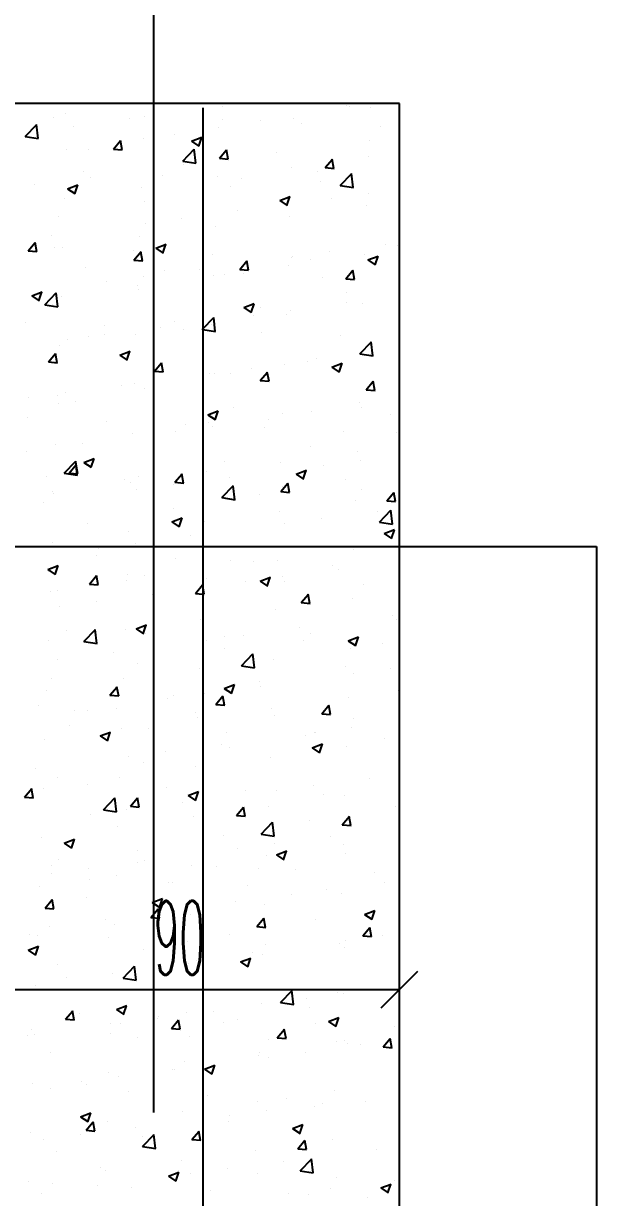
# Model space of a CAD drawing. Extents: x 78 to 306, y -397 to 18.
# Drawn here: x 271.51986 to 271.54352, y -396.48401 to -396.43631 of the extents above; entities that cross this region are included whole.
import ezdxf

# ---------------------------------------------------------------- set-up
doc = ezdxf.new("R2010")
doc.units = 0
doc.header["$LTSCALE"] = 0.5
doc.header["$MEASUREMENT"] = 0
for name, pattern in [('DASHDOT2', [0.5, 0.25, -0.125, 0, -0.125]), ('DASHED', [0.75, 0.5, -0.25]), ('DOT2', [0.125, 0, -0.125])]:
    doc.linetypes.add(name, pattern=pattern)
doc.layers.get('0').update_dxf_attribs({"linetype": 'CONTINUOUS'})
for name, color, linetype in [('AKS', 5, 'DASHDOT2'), ('INS.YAKL.', 30, 'CONTINUOUS'), ('IZDUSUM', 2, 'DOT2'), ('MERDIVEN', 3, 'CONTINUOUS'), ('OLCU', 31, 'CONTINUOUS'), ('TARAMA', 8, 'CONTINUOUS')]:
    doc.layers.add(name, color=color, linetype=linetype)
doc.styles.add('OLCUIC', font='ROMANS.SHX', dxfattribs={"width": 0.4, "height": 0.15})

msp = doc.modelspace()

# ---------------------------------------------------------------- linework, layer by layer
at = {"color": 0, "linetype": 'ByBlock'}
msp.add_line((271.534394, -396.47631), (271.535894, -396.47481), dxfattribs=at)
at = {"layer": 'AKS'}
for p, q in [((271.525144, -396.35556), (271.525144, -396.83556)), ((271.333144, -396.45956), (271.629144, -396.45956)), ((271.333144, -396.48156), (271.629144, -396.48156))]:
    msp.add_line(p, q, dxfattribs=at)
at = {"layer": 'INS.YAKL.', "linetype": 'DASHED', "ltscale": 0.5}
for p, q in [((271.11197, -396.458667), (271.527144, -396.439736)), ((271.527144, -396.439736), (271.527144, -396.897594))]:
    msp.add_line(p, q, dxfattribs=at)
at = {"layer": 'IZDUSUM', "ltscale": 0.6}
for p, q in [((271.517144, -396.45756), (271.543144, -396.45756)), ((271.543144, -396.45756), (271.543144, -396.53156))]:
    msp.add_line(p, q, dxfattribs=at)
at = {"layer": 'MERDIVEN'}
for p, q in [((271.535144, -396.43956), (271.245144, -396.43956)), ((271.535144, -396.59156), (271.535144, -396.43956))]:
    msp.add_line(p, q, dxfattribs=at)
at = {"layer": 'OLCU', "ltscale": 1.4}
msp.add_line((271.517144, -396.47556), (271.535144, -396.47556), dxfattribs=at)
at = {"layer": 'TARAMA'}
for p, q in [((271.529904, -396.439562), (271.529904, -396.439562)), ((271.52156, -396.439962), (271.52156, -396.439962)), ((271.527958, -396.439689), (271.527958, -396.439689)), ((271.533001, -396.439634), (271.533001, -396.439634)), ((271.533107, -396.439697), (271.533107, -396.439697)), ((271.533949, -396.439716), (271.533949, -396.439716)), ((271.519931, -396.440908), (271.520398, -396.440421)), ((271.520458, -396.440991), (271.520392, -396.440421)), ((271.521066, -396.440118), (271.521066, -396.440118)), ((271.521896, -396.440487), (271.521896, -396.440487)), ((271.524169, -396.440188), (271.524169, -396.440188)), ((271.524763, -396.440097), (271.524763, -396.440097)), ((271.527966, -396.440233), (271.527966, -396.440233)), ((271.529502, -396.440234), (271.529502, -396.440234)), ((271.530833, -396.440166), (271.530833, -396.440166)), ((271.531169, -396.440368), (271.531169, -396.440368)), ((271.534372, -396.440503), (271.534372, -396.440503)), ((271.519931, -396.440908), (271.520464, -396.44099)), ((271.520394, -396.440685), (271.520394, -396.440685)), ((271.524722, -396.440972), (271.524722, -396.440972)), ((271.526003, -396.440835), (271.526003, -396.440835)), ((271.526695, -396.441089), (271.527115, -396.440928)), ((271.526988, -396.441292), (271.527109, -396.440929)), ((271.527802, -396.44055), (271.527802, -396.44055)), ((271.521606, -396.441422), (271.521606, -396.441422)), ((271.522504, -396.441435), (271.522504, -396.441435)), ((271.523518, -396.441413), (271.523808, -396.441069)), ((271.523518, -396.441413), (271.523877, -396.441445)), ((271.523871, -396.441446), (271.523802, -396.44107)), ((271.526334, -396.441901), (271.526801, -396.441414)), ((271.526695, -396.441089), (271.526993, -396.44129)), ((271.526862, -396.441984), (271.526796, -396.441414)), ((271.527822, -396.44179), (271.528111, -396.441445)), ((271.528175, -396.441823), (271.528106, -396.441447)), ((271.533943, -396.44106), (271.533943, -396.44106)), ((271.526334, -396.441901), (271.526868, -396.441984)), ((271.527822, -396.44179), (271.528181, -396.441821)), ((271.527882, -396.441858), (271.527882, -396.441858)), ((271.530154, -396.441559), (271.530154, -396.441559)), ((271.532126, -396.442166), (271.532415, -396.441822)), ((271.532479, -396.442199), (271.532409, -396.441823)), ((271.533876, -396.441713), (271.533876, -396.441713)), ((271.522304, -396.442341), (271.522304, -396.442341)), ((271.52638, -396.442056), (271.52638, -396.442056)), ((271.53076, -396.442163), (271.53076, -396.442163)), ((271.531793, -396.442334), (271.531793, -396.442334)), ((271.532126, -396.442166), (271.532484, -396.442198)), ((271.532737, -396.442894), (271.533205, -396.442407)), ((271.533265, -396.442977), (271.533199, -396.442407)), ((271.520318, -396.442854), (271.520318, -396.442854)), ((271.521653, -396.443024), (271.522074, -396.442863)), ((271.521946, -396.443227), (271.522068, -396.442865)), ((271.52259, -396.442555), (271.52259, -396.442555)), ((271.525507, -396.442477), (271.525507, -396.442477)), ((271.527729, -396.442547), (271.527729, -396.442547)), ((271.52871, -396.442612), (271.52871, -396.442612)), ((271.531913, -396.442747), (271.531913, -396.442747)), ((271.532737, -396.442894), (271.533271, -396.442977)), ((271.535116, -396.442883), (271.535116, -396.442883)), ((271.521653, -396.443024), (271.521952, -396.443226)), ((271.524649, -396.44297), (271.524649, -396.44297)), ((271.528294, -396.442935), (271.528294, -396.442935)), ((271.530276, -396.443505), (271.530696, -396.443344)), ((271.530569, -396.443708), (271.530691, -396.443345)), ((271.533867, -396.443229), (271.533867, -396.443229)), ((271.521533, -396.443419), (271.521533, -396.443419)), ((271.524795, -396.443535), (271.524795, -396.443535)), ((271.530276, -396.443505), (271.530575, -396.443706)), ((271.532365, -396.443426), (271.532365, -396.443426)), ((271.533803, -396.443711), (271.533803, -396.443711)), ((271.521296, -396.444136), (271.521296, -396.444136)), ((271.526303, -396.444224), (271.526303, -396.444224)), ((271.528576, -396.443925), (271.528576, -396.443925)), ((271.530687, -396.44416), (271.530687, -396.44416)), ((271.524801, -396.444422), (271.524801, -396.444422)), ((271.527657, -396.444545), (271.527657, -396.444545)), ((271.520047, -396.44555), (271.520337, -396.445205)), ((271.5204, -396.445583), (271.520331, -396.445207)), ((271.521012, -396.444921), (271.521012, -396.444921)), ((271.524576, -396.444967), (271.524576, -396.444967)), ((271.525235, -396.44544), (271.525655, -396.445279)), ((271.525528, -396.445643), (271.525649, -396.44528)), ((271.534561, -396.445296), (271.534561, -396.445296)), ((271.520047, -396.44555), (271.520406, -396.445581)), ((271.521136, -396.445407), (271.521136, -396.445407)), ((271.52146, -396.445417), (271.52146, -396.445417)), ((271.524339, -396.445543), (271.524339, -396.445543)), ((271.524351, -396.445927), (271.52464, -396.445582)), ((271.524704, -396.44596), (271.524635, -396.445583)), ((271.525235, -396.44544), (271.525533, -396.445641)), ((271.527542, -396.445678), (271.527542, -396.445678)), ((271.532288, -396.445595), (271.532288, -396.445595)), ((271.533731, -396.445708), (271.533731, -396.445708)), ((271.533858, -396.445921), (271.534278, -396.445759)), ((271.534151, -396.446123), (271.534272, -396.445761)), ((271.535045, -396.445313), (271.535045, -396.445313)), ((271.522401, -396.446213), (271.522401, -396.446213)), ((271.524351, -396.445927), (271.52471, -396.445958)), ((271.528654, -396.446303), (271.528944, -396.445958)), ((271.529007, -396.446336), (271.528938, -396.44596)), ((271.530614, -396.446158), (271.530614, -396.446158)), ((271.530744, -396.445813), (271.530744, -396.445813)), ((271.530786, -396.445793), (271.530786, -396.445793)), ((271.531545, -396.445914), (271.531545, -396.445914)), ((271.533858, -396.445921), (271.534156, -396.446122)), ((271.533947, -396.445949), (271.533947, -396.445949)), ((271.524725, -396.446591), (271.524725, -396.446591)), ((271.525604, -396.446349), (271.525604, -396.446349)), ((271.526997, -396.446292), (271.526997, -396.446292)), ((271.527584, -396.446542), (271.527584, -396.446542)), ((271.528046, -396.446515), (271.528046, -396.446515)), ((271.528654, -396.446303), (271.529013, -396.446334)), ((271.528807, -396.446484), (271.528807, -396.446484)), ((271.53201, -396.446619), (271.53201, -396.446619)), ((271.532958, -396.44668), (271.533247, -396.446335)), ((271.532958, -396.44668), (271.533317, -396.446711)), ((271.533311, -396.446713), (271.533242, -396.446336)), ((271.523223, -396.446789), (271.523223, -396.446789)), ((271.524503, -396.446964), (271.524503, -396.446964)), ((271.524547, -396.447115), (271.524547, -396.447115)), ((271.520194, -396.447375), (271.520614, -396.447214)), ((271.520194, -396.447375), (271.520492, -396.447577)), ((271.520486, -396.447578), (271.520608, -396.447216)), ((271.520726, -396.447745), (271.521193, -396.447258)), ((271.521254, -396.447829), (271.521188, -396.447259)), ((271.521387, -396.447414), (271.521387, -396.447414)), ((271.532982, -396.447662), (271.532982, -396.447662)), ((271.532983, -396.447231), (271.532983, -396.447231)), ((271.520726, -396.447745), (271.52126, -396.447828)), ((271.521048, -396.447716), (271.521048, -396.447716)), ((271.528816, -396.447856), (271.529236, -396.447695)), ((271.528816, -396.447856), (271.529115, -396.448057)), ((271.529109, -396.448059), (271.529231, -396.447696)), ((271.529208, -396.448159), (271.529208, -396.448159)), ((271.529484, -396.447832), (271.529484, -396.447832)), ((271.530541, -396.448155), (271.530541, -396.448155)), ((271.53071, -396.447962), (271.53071, -396.447962)), ((271.533658, -396.447705), (271.533658, -396.447705)), ((271.519942, -396.448457), (271.519942, -396.448457)), ((271.523145, -396.448592), (271.523145, -396.448592)), ((271.525985, -396.448433), (271.525985, -396.448433)), ((271.527144, -396.448723), (271.527597, -396.448252)), ((271.527511, -396.448539), (271.527511, -396.448539)), ((271.527657, -396.448822), (271.527591, -396.448252)), ((271.522486, -396.449033), (271.522486, -396.449033)), ((271.523146, -396.448957), (271.523146, -396.448957)), ((271.52443, -396.448962), (271.52443, -396.448962)), ((271.525419, -396.448658), (271.525419, -396.448658)), ((271.526348, -396.448728), (271.526348, -396.448728)), ((271.527129, -396.448739), (271.527144, -396.448723)), ((271.527129, -396.448739), (271.527144, -396.448741)), ((271.527144, -396.448741), (271.527663, -396.448821)), ((271.529551, -396.448863), (271.529551, -396.448863)), ((271.532754, -396.448998), (271.532754, -396.448998)), ((271.521314, -396.449412), (271.521314, -396.449412)), ((271.521644, -396.449155), (271.521644, -396.449155)), ((271.533533, -396.449732), (271.534, -396.449245)), ((271.534061, -396.449815), (271.533994, -396.449245)), ((271.52088, -396.450063), (271.521169, -396.449719)), ((271.52088, -396.450063), (271.521238, -396.450095)), ((271.521233, -396.450096), (271.521164, -396.44972)), ((271.523775, -396.449791), (271.524195, -396.44963)), ((271.523775, -396.449791), (271.524074, -396.449992)), ((271.524068, -396.449994), (271.52419, -396.449631)), ((271.531404, -396.450029), (271.531404, -396.450029)), ((271.531776, -396.449932), (271.531776, -396.449932)), ((271.533533, -396.449732), (271.534067, -396.449814)), ((271.533585, -396.449703), (271.533585, -396.449703)), ((271.525183, -396.45044), (271.525473, -396.450095)), ((271.525183, -396.45044), (271.525542, -396.450471)), ((271.525536, -396.450473), (271.525467, -396.450097)), ((271.527438, -396.450537), (271.527438, -396.450537)), ((271.52763, -396.450526), (271.52763, -396.450526)), ((271.528276, -396.450532), (271.528276, -396.450532)), ((271.529132, -396.450328), (271.529132, -396.450328)), ((271.529487, -396.450816), (271.529776, -396.450472)), ((271.52984, -396.450849), (271.529771, -396.450473)), ((271.530468, -396.450152), (271.530468, -396.450152)), ((271.532398, -396.450271), (271.532818, -396.45011)), ((271.532398, -396.450271), (271.532696, -396.450473)), ((271.532691, -396.450474), (271.532812, -396.450112)), ((271.52384, -396.451025), (271.52384, -396.451025)), ((271.524357, -396.450959), (271.524357, -396.450959)), ((271.529487, -396.450816), (271.529846, -396.450848)), ((271.533791, -396.451193), (271.53408, -396.450848)), ((271.534144, -396.451226), (271.534074, -396.45085)), ((271.521241, -396.451409), (271.521241, -396.451409)), ((271.521568, -396.451324), (271.521568, -396.451324)), ((271.524777, -396.451133), (271.524777, -396.451133)), ((271.533791, -396.451193), (271.534149, -396.451224)), ((271.520066, -396.451522), (271.520066, -396.451522)), ((271.521278, -396.451734), (271.521278, -396.451734)), ((271.521976, -396.451658), (271.521976, -396.451658)), ((271.525179, -396.451794), (271.525179, -396.451794)), ((271.528382, -396.451929), (271.528382, -396.451929)), ((271.533512, -396.4517), (271.533512, -396.4517)), ((271.533615, -396.451896), (271.533615, -396.451896)), ((271.535117, -396.451699), (271.535117, -396.451699)), ((271.520039, -396.452329), (271.520039, -396.452329)), ((271.527356, -396.452207), (271.527777, -396.452045)), ((271.527356, -396.452207), (271.527655, -396.452408)), ((271.527649, -396.45241), (271.527771, -396.452047)), ((271.529826, -396.452395), (271.529826, -396.452395)), ((271.530395, -396.45215), (271.530395, -396.45215)), ((271.531585, -396.452064), (271.531585, -396.452064)), ((271.534788, -396.4522), (271.534788, -396.4522)), ((271.523242, -396.452464), (271.523242, -396.452464)), ((271.526051, -396.452892), (271.526051, -396.452892)), ((271.526444, -396.4526), (271.526444, -396.4526)), ((271.527365, -396.452534), (271.527365, -396.452534)), ((271.527553, -396.452694), (271.527553, -396.452694)), ((271.529647, -396.452735), (271.529647, -396.452735)), ((271.53285, -396.45287), (271.53285, -396.45287)), ((271.535027, -396.452911), (271.535027, -396.452911)), ((271.521168, -396.453406), (271.521168, -396.453406)), ((271.522262, -396.453391), (271.522262, -396.453391)), ((271.524284, -396.452956), (271.524284, -396.452956)), ((271.519989, -396.45369), (271.519989, -396.45369)), ((271.531528, -396.453512), (271.531528, -396.453512)), ((271.533439, -396.453697), (271.533439, -396.453697)), ((271.521521, -396.454583), (271.521989, -396.454096)), ((271.521712, -396.454576), (271.522002, -396.454232)), ((271.522049, -396.454666), (271.521983, -396.454097)), ((271.522065, -396.454609), (271.521996, -396.454233)), ((271.522315, -396.454142), (271.522735, -396.453981)), ((271.522315, -396.454142), (271.522614, -396.454343)), ((271.522608, -396.454345), (271.52273, -396.453982)), ((271.528029, -396.454112), (271.528029, -396.454112)), ((271.530322, -396.454147), (271.530322, -396.454147)), ((271.532036, -396.454263), (271.532036, -396.454263)), ((271.533539, -396.454065), (271.533539, -396.454065)), ((271.520783, -396.454708), (271.520783, -396.454708)), ((271.521521, -396.454583), (271.522055, -396.454666)), ((271.521712, -396.454576), (271.522071, -396.454608)), ((271.523986, -396.454844), (271.523986, -396.454844)), ((271.52453, -396.454713), (271.52453, -396.454713)), ((271.526016, -396.454953), (271.526305, -396.454608)), ((271.526369, -396.454986), (271.5263, -396.45461)), ((271.527292, -396.454531), (271.527292, -396.454531)), ((271.528247, -396.454762), (271.528247, -396.454762)), ((271.530938, -396.454622), (271.531358, -396.454461)), ((271.530938, -396.454622), (271.531236, -396.454824)), ((271.531231, -396.454825), (271.531352, -396.454463)), ((271.532965, -396.454829), (271.532965, -396.454829)), ((271.52103, -396.455314), (271.52103, -396.455314)), ((271.524211, -396.454954), (271.524211, -396.454954)), ((271.524473, -396.455259), (271.524473, -396.455259)), ((271.525975, -396.455061), (271.525975, -396.455061)), ((271.526016, -396.454953), (271.526375, -396.454984)), ((271.527189, -396.454979), (271.527189, -396.454979)), ((271.527925, -396.455576), (271.528392, -396.455089)), ((271.528453, -396.45566), (271.528387, -396.45509)), ((271.530319, -396.455329), (271.530609, -396.454985)), ((271.530392, -396.455114), (271.530392, -396.455114)), ((271.530673, -396.455362), (271.530603, -396.454986)), ((271.533594, -396.45525), (271.533594, -396.45525)), ((271.520683, -396.455758), (271.520683, -396.455758)), ((271.521095, -396.455404), (271.521095, -396.455404)), ((271.527925, -396.455576), (271.528459, -396.455659)), ((271.529466, -396.45543), (271.529466, -396.45543)), ((271.530319, -396.455329), (271.530678, -396.455361)), ((271.533366, -396.455695), (271.533366, -396.455695)), ((271.534623, -396.455706), (271.534912, -396.455361)), ((271.534623, -396.455706), (271.534982, -396.455737)), ((271.534976, -396.455739), (271.534907, -396.455363)), ((271.525967, -396.45603), (271.525967, -396.45603)), ((271.530249, -396.456145), (271.530249, -396.456145)), ((271.534233, -396.456132), (271.534233, -396.456132)), ((271.534328, -396.45657), (271.534796, -396.456082)), ((271.534856, -396.456653), (271.53479, -396.456083)), ((271.522468, -396.456631), (271.522468, -396.456631)), ((271.525897, -396.456558), (271.526317, -396.456396)), ((271.525897, -396.456558), (271.526195, -396.456759)), ((271.526189, -396.45676), (271.526311, -396.456398)), ((271.527219, -396.456529), (271.527219, -396.456529)), ((271.530458, -396.456629), (271.530458, -396.456629)), ((271.53196, -396.456432), (271.53196, -396.456432)), ((271.534328, -396.45657), (271.534862, -396.456652)), ((271.524138, -396.456951), (271.524138, -396.456951)), ((271.526669, -396.457128), (271.526669, -396.457128)), ((271.534519, -396.457038), (271.534939, -396.456877)), ((271.534519, -396.457038), (271.534818, -396.457239)), ((271.534812, -396.457241), (271.534934, -396.456878)), ((271.521022, -396.457401), (271.521022, -396.457401)), ((271.522894, -396.457625), (271.522894, -396.457625)), ((271.524396, -396.457427), (271.524396, -396.457427)), ((271.531758, -396.457529), (271.531758, -396.457529)), ((271.533293, -396.457692), (271.533293, -396.457692)), ((271.522817, -396.45791), (271.522817, -396.45791)), ((271.52602, -396.458045), (271.52602, -396.458045)), ((271.528259, -396.45813), (271.528259, -396.45813)), ((271.529223, -396.45818), (271.529223, -396.45818)), ((271.530176, -396.458142), (271.530176, -396.458142)), ((271.520855, -396.458493), (271.521275, -396.458331)), ((271.520855, -396.458493), (271.521154, -396.458694)), ((271.520879, -396.45858), (271.520879, -396.45858)), ((271.521148, -396.458696), (271.52127, -396.458333)), ((271.527146, -396.458526), (271.527146, -396.458526)), ((271.532426, -396.458316), (271.532426, -396.458316)), ((271.532654, -396.458499), (271.532654, -396.458499)), ((271.522545, -396.45909), (271.522834, -396.458745)), ((271.522545, -396.45909), (271.522903, -396.459121)), ((271.522898, -396.459122), (271.522829, -396.458746)), ((271.524065, -396.458949), (271.524065, -396.458949)), ((271.524082, -396.458716), (271.524082, -396.458716)), ((271.52476, -396.458731), (271.52476, -396.458731)), ((271.526848, -396.459466), (271.527138, -396.459121)), ((271.527144, -396.459187), (271.527132, -396.459123)), ((271.527285, -396.458851), (271.527285, -396.458851)), ((271.52888, -396.458996), (271.52888, -396.458996)), ((271.529478, -396.458973), (271.529898, -396.458812)), ((271.529478, -396.458973), (271.529776, -396.459175)), ((271.529771, -396.459176), (271.529893, -396.458814)), ((271.530382, -396.458798), (271.530382, -396.458798)), ((271.530488, -396.458986), (271.530488, -396.458986)), ((271.533691, -396.459122), (271.533691, -396.459122)), ((271.520949, -396.459398), (271.520949, -396.459398)), ((271.52126, -396.459331), (271.52126, -396.459331)), ((271.52509, -396.459495), (271.52509, -396.459495)), ((271.526848, -396.459466), (271.527144, -396.459492)), ((271.527201, -396.459499), (271.527144, -396.459187)), ((271.527144, -396.459492), (271.527207, -396.459497)), ((271.531152, -396.459843), (271.531441, -396.459498)), ((271.531505, -396.459876), (271.531436, -396.459499)), ((271.521316, -396.459992), (271.521316, -396.459992)), ((271.522818, -396.459794), (271.522818, -396.459794)), ((271.531152, -396.459843), (271.531511, -396.459874)), ((271.53322, -396.459689), (271.53322, -396.459689)), ((271.527073, -396.460523), (271.527073, -396.460523)), ((271.530104, -396.460139), (271.530104, -396.460139)), ((271.534865, -396.460367), (271.534865, -396.460367)), ((271.535009, -396.460509), (271.535009, -396.460509)), ((271.521624, -396.460959), (271.521624, -396.460959)), ((271.522317, -396.461421), (271.522784, -396.460934)), ((271.522845, -396.461504), (271.522779, -396.460934)), ((271.523992, -396.460946), (271.523992, -396.460946)), ((271.524437, -396.460908), (271.524857, -396.460747)), ((271.524437, -396.460908), (271.524735, -396.46111)), ((271.52473, -396.461111), (271.524851, -396.460749)), ((271.531076, -396.460865), (271.531076, -396.460865)), ((271.520876, -396.461396), (271.520876, -396.461396)), ((271.522317, -396.461421), (271.522851, -396.461504)), ((271.524826, -396.461095), (271.524826, -396.461095)), ((271.527301, -396.461362), (271.527301, -396.461362)), ((271.528029, -396.46123), (271.528029, -396.46123)), ((271.528803, -396.461165), (271.528803, -396.461165)), ((271.531232, -396.461365), (271.531232, -396.461365)), ((271.53151, -396.461109), (271.53151, -396.461109)), ((271.533059, -396.461389), (271.53348, -396.461228)), ((271.533059, -396.461389), (271.533358, -396.46159)), ((271.533352, -396.461592), (271.533474, -396.461229)), ((271.534435, -396.461501), (271.534435, -396.461501)), ((271.523512, -396.461861), (271.523512, -396.461861)), ((271.528011, -396.46171), (271.528011, -396.46171)), ((271.52872, -396.462414), (271.529188, -396.461927)), ((271.529248, -396.462497), (271.529182, -396.461928)), ((271.533147, -396.461687), (271.533147, -396.461687)), ((271.52124, -396.46216), (271.52124, -396.46216)), ((271.524512, -396.462311), (271.524512, -396.462311)), ((271.52872, -396.462414), (271.529254, -396.462497)), ((271.530031, -396.462137), (271.530031, -396.462137)), ((271.532948, -396.462427), (271.532948, -396.462427)), ((271.521013, -396.462911), (271.521013, -396.462911)), ((271.523919, -396.462943), (271.523919, -396.462943)), ((271.527, -396.462521), (271.527, -396.462521)), ((271.533287, -396.462733), (271.533287, -396.462733)), ((271.534789, -396.462535), (271.534789, -396.462535)), ((271.520803, -396.463393), (271.520803, -396.463393)), ((271.523377, -396.463603), (271.523667, -396.463258)), ((271.52373, -396.463636), (271.523661, -396.46326)), ((271.528018, -396.463324), (271.528438, -396.463163)), ((271.528018, -396.463324), (271.528317, -396.463525)), ((271.528311, -396.463527), (271.528433, -396.463164)), ((271.529449, -396.463027), (271.529449, -396.463027)), ((271.529497, -396.463232), (271.529497, -396.463232)), ((271.535124, -396.463407), (271.535144, -396.463386)), ((271.535124, -396.463407), (271.535144, -396.46341)), ((271.523377, -396.463603), (271.523736, -396.463634)), ((271.525723, -396.463729), (271.525723, -396.463729)), ((271.52595, -396.463628), (271.52595, -396.463628)), ((271.527225, -396.463531), (271.527225, -396.463531)), ((271.527681, -396.463979), (271.52797, -396.463634)), ((271.528034, -396.464012), (271.527965, -396.463636)), ((271.533074, -396.463684), (271.533074, -396.463684)), ((271.520455, -396.464025), (271.520455, -396.464025)), ((271.521934, -396.464228), (271.521934, -396.464228)), ((271.52245, -396.464229), (271.52245, -396.464229)), ((271.523658, -396.464161), (271.523658, -396.464161)), ((271.526861, -396.464296), (271.526861, -396.464296)), ((271.527681, -396.463979), (271.52804, -396.464011)), ((271.529958, -396.464134), (271.529958, -396.464134)), ((271.531984, -396.464356), (271.532274, -396.464011)), ((271.531984, -396.464356), (271.532343, -396.464387)), ((271.532338, -396.464389), (271.532268, -396.464013)), ((271.52172, -396.464831), (271.52172, -396.464831)), ((271.526927, -396.464518), (271.526927, -396.464518)), ((271.530064, -396.464431), (271.530064, -396.464431)), ((271.533267, -396.464567), (271.533267, -396.464567)), ((271.522977, -396.465259), (271.523397, -396.465098)), ((271.522977, -396.465259), (271.523275, -396.465461)), ((271.52327, -396.465462), (271.523391, -396.4651)), ((271.523846, -396.464941), (271.523846, -396.464941)), ((271.524923, -396.464967), (271.524923, -396.464967)), ((271.528126, -396.465102), (271.528126, -396.465102)), ((271.531329, -396.465237), (271.531329, -396.465237)), ((271.531708, -396.465099), (271.531708, -396.465099)), ((271.53174, -396.465127), (271.53174, -396.465127)), ((271.53321, -396.464902), (271.53321, -396.464902)), ((271.52073, -396.46539), (271.52073, -396.46539)), ((271.527919, -396.465598), (271.527919, -396.465598)), ((271.528241, -396.465728), (271.528241, -396.465728)), ((271.5316, -396.46574), (271.53202, -396.465579)), ((271.5316, -396.46574), (271.531898, -396.465941)), ((271.531892, -396.465943), (271.532014, -396.46558)), ((271.533001, -396.465682), (271.533001, -396.465682)), ((271.534532, -396.465373), (271.534532, -396.465373)), ((271.524144, -396.466095), (271.524144, -396.466095)), ((271.525646, -396.465898), (271.525646, -396.465898)), ((271.529885, -396.466131), (271.529885, -396.466131)), ((271.520355, -396.466594), (271.520355, -396.466594)), ((271.524742, -396.466328), (271.524742, -396.466328)), ((271.526854, -396.466516), (271.526854, -396.466516)), ((271.521243, -396.466929), (271.521243, -396.466929)), ((271.522464, -396.467211), (271.522464, -396.467211)), ((271.523773, -396.466938), (271.523773, -396.466938)), ((271.533904, -396.466969), (271.533904, -396.466969)), ((271.519906, -396.467739), (271.520196, -396.467395)), ((271.520259, -396.467772), (271.52019, -396.467396)), ((271.520657, -396.467388), (271.520657, -396.467388)), ((271.525667, -396.467346), (271.525667, -396.467346)), ((271.526558, -396.467675), (271.526978, -396.467514)), ((271.526558, -396.467675), (271.526857, -396.467876)), ((271.526851, -396.467878), (271.526973, -396.467515)), ((271.52887, -396.467481), (271.52887, -396.467481)), ((271.53013, -396.467466), (271.53013, -396.467466)), ((271.531632, -396.467268), (271.531632, -396.467268)), ((271.532073, -396.467617), (271.532073, -396.467617)), ((271.532928, -396.467679), (271.532928, -396.467679)), ((271.519906, -396.467739), (271.520265, -396.467771)), ((271.523112, -396.468259), (271.52358, -396.467772)), ((271.52364, -396.468342), (271.523574, -396.467772)), ((271.52421, -396.468116), (271.524499, -396.467771)), ((271.52421, -396.468116), (271.524569, -396.468147)), ((271.524563, -396.468149), (271.524494, -396.467773)), ((271.52634, -396.467965), (271.52634, -396.467965)), ((271.528513, -396.468492), (271.528803, -396.468148)), ((271.528866, -396.468525), (271.528797, -396.468149)), ((271.529812, -396.468129), (271.529812, -396.468129)), ((271.534992, -396.468107), (271.534992, -396.468107)), ((271.522566, -396.468462), (271.522566, -396.468462)), ((271.523112, -396.468259), (271.523646, -396.468342)), ((271.524068, -396.468264), (271.524068, -396.468264)), ((271.526781, -396.468513), (271.526781, -396.468513)), ((271.528513, -396.468492), (271.528872, -396.468524)), ((271.532817, -396.468869), (271.533106, -396.468524)), ((271.53317, -396.468902), (271.533101, -396.468526)), ((271.5237, -396.468935), (271.5237, -396.468935)), ((271.529516, -396.469252), (271.529983, -396.468765)), ((271.530044, -396.469335), (271.529977, -396.468765)), ((271.531492, -396.468707), (271.531492, -396.468707)), ((271.532817, -396.468869), (271.533176, -396.4689)), ((271.520584, -396.469385), (271.520584, -396.469385)), ((271.521517, -396.46961), (271.521937, -396.469449)), ((271.521517, -396.46961), (271.521815, -396.469812)), ((271.52181, -396.469813), (271.521931, -396.469451)), ((271.527993, -396.469308), (271.527993, -396.469308)), ((271.529516, -396.469252), (271.530049, -396.469335)), ((271.532326, -396.469336), (271.532326, -396.469336)), ((271.524494, -396.469908), (271.524494, -396.469908)), ((271.528551, -396.469832), (271.528551, -396.469832)), ((271.530053, -396.469635), (271.530053, -396.469635)), ((271.53014, -396.470091), (271.53056, -396.46993)), ((271.53014, -396.470091), (271.530438, -396.470292)), ((271.530433, -396.470294), (271.530554, -396.469931)), ((271.532855, -396.469676), (271.532855, -396.469676)), ((271.53293, -396.470025), (271.53293, -396.470025)), ((271.520995, -396.470509), (271.520995, -396.470509)), ((271.521296, -396.470277), (271.521296, -396.470277)), ((271.524499, -396.470412), (271.524499, -396.470412)), ((271.524762, -396.470331), (271.524762, -396.470331)), ((271.526708, -396.47051), (271.526708, -396.47051)), ((271.527702, -396.470547), (271.527702, -396.470547)), ((271.529739, -396.470126), (271.529739, -396.470126)), ((271.520988, -396.470828), (271.520988, -396.470828)), ((271.52249, -396.47063), (271.52249, -396.47063)), ((271.523627, -396.470933), (271.523627, -396.470933)), ((271.529431, -396.470625), (271.529431, -396.470625)), ((271.530905, -396.470683), (271.530905, -396.470683)), ((271.534108, -396.470818), (271.534108, -396.470818)), ((271.520511, -396.471383), (271.520511, -396.471383)), ((271.522561, -396.471083), (271.522561, -396.471083)), ((271.525764, -396.471218), (271.525764, -396.471218)), ((271.525932, -396.471226), (271.525932, -396.471226)), ((271.528967, -396.471353), (271.528967, -396.471353)), ((271.53217, -396.471489), (271.53217, -396.471489)), ((271.534537, -396.471203), (271.534537, -396.471203)), ((271.520739, -396.472252), (271.521028, -396.471908)), ((271.521092, -396.472285), (271.521022, -396.471909)), ((271.522433, -396.471826), (271.522433, -396.471826)), ((271.525098, -396.472026), (271.525518, -396.471865)), ((271.525391, -396.472229), (271.525513, -396.471866)), ((271.528475, -396.472001), (271.528475, -396.472001)), ((271.530747, -396.471702), (271.530747, -396.471702)), ((271.532782, -396.471674), (271.532782, -396.471674)), ((271.520739, -396.472252), (271.521097, -396.472284)), ((271.525042, -396.472629), (271.525332, -396.472284)), ((271.525098, -396.472026), (271.525397, -396.472227)), ((271.525395, -396.472662), (271.525326, -396.472286)), ((271.526973, -396.472199), (271.526973, -396.472199)), ((271.529666, -396.472123), (271.529666, -396.472123)), ((271.533721, -396.472507), (271.534141, -396.472345)), ((271.534014, -396.472709), (271.534136, -396.472347)), ((271.523184, -396.472698), (271.523184, -396.472698)), ((271.523554, -396.47293), (271.523554, -396.47293)), ((271.525042, -396.472629), (271.525401, -396.47266)), ((271.526635, -396.472508), (271.526635, -396.472508)), ((271.529346, -396.473006), (271.529635, -396.472661)), ((271.529699, -396.473038), (271.52963, -396.472662)), ((271.531722, -396.472725), (271.531722, -396.472725)), ((271.533721, -396.472507), (271.53402, -396.472708)), ((271.520102, -396.473326), (271.520102, -396.473326)), ((271.520438, -396.47338), (271.520438, -396.47338)), ((271.520911, -396.472997), (271.520911, -396.472997)), ((271.528223, -396.473326), (271.528223, -396.473326)), ((271.529346, -396.473006), (271.529705, -396.473037)), ((271.53365, -396.473382), (271.533939, -396.473037)), ((271.53365, -396.473382), (271.534008, -396.473413)), ((271.534003, -396.473415), (271.533933, -396.473039)), ((271.53446, -396.473372), (271.53446, -396.473372)), ((271.520057, -396.473961), (271.520477, -396.4738)), ((271.52035, -396.474164), (271.520471, -396.473801)), ((271.523305, -396.473462), (271.523305, -396.473462)), ((271.526508, -396.473597), (271.526508, -396.473597)), ((271.529711, -396.473732), (271.529711, -396.473732)), ((271.532709, -396.473671), (271.532709, -396.473671)), ((271.532914, -396.473868), (271.532914, -396.473868)), ((271.532958, -396.47357), (271.532958, -396.47357)), ((271.520057, -396.473961), (271.520355, -396.474162)), ((271.524724, -396.473926), (271.524724, -396.473926)), ((271.526897, -396.474368), (271.526897, -396.474368)), ((271.52868, -396.474442), (271.5291, -396.47428)), ((271.528973, -396.474645), (271.529094, -396.474282)), ((271.529169, -396.474068), (271.529169, -396.474068)), ((271.529593, -396.474121), (271.529593, -396.474121)), ((271.521225, -396.474527), (271.521225, -396.474527)), ((271.523908, -396.475097), (271.524375, -396.47461)), ((271.524436, -396.47518), (271.524369, -396.47461)), ((271.525394, -396.474565), (271.525394, -396.474565)), ((271.526562, -396.474505), (271.526562, -396.474505)), ((271.52868, -396.474442), (271.528978, -396.474643)), ((271.521605, -396.475064), (271.521605, -396.475064)), ((271.523482, -396.474927), (271.523482, -396.474927)), ((271.523908, -396.475097), (271.524442, -396.47518)), ((271.520365, -396.475377), (271.520365, -396.475377)), ((271.530311, -396.47609), (271.530779, -396.475603)), ((271.530839, -396.476173), (271.530773, -396.475603)), ((271.532636, -396.475668), (271.532636, -396.475668)), ((271.532882, -396.475738), (271.532882, -396.475738)), ((271.534974, -396.475704), (271.534974, -396.475704)), ((271.523638, -396.476377), (271.524059, -396.476216)), ((271.523931, -396.47658), (271.524053, -396.476217)), ((271.52952, -396.476118), (271.52952, -396.476118)), ((271.530311, -396.47609), (271.530845, -396.476173)), ((271.53138, -396.475936), (271.53138, -396.475936)), ((271.531475, -396.476305), (271.531475, -396.476305)), ((271.521571, -396.476766), (271.521861, -396.476421)), ((271.521571, -396.476766), (271.52193, -396.476797)), ((271.521924, -396.476799), (271.521855, -396.476422)), ((271.522137, -396.476528), (271.522137, -396.476528)), ((271.523638, -396.476377), (271.523937, -396.476578)), ((271.525318, -396.476734), (271.525318, -396.476734)), ((271.52534, -396.476663), (271.52534, -396.476663)), ((271.526489, -396.476502), (271.526489, -396.476502)), ((271.52759, -396.476435), (271.52759, -396.476435)), ((271.532261, -396.476857), (271.532681, -396.476696)), ((271.532554, -396.47706), (271.532676, -396.476698)), ((271.520199, -396.477198), (271.520199, -396.477198)), ((271.523409, -396.476925), (271.523409, -396.476925)), ((271.523816, -396.476932), (271.523816, -396.476932)), ((271.525875, -396.477142), (271.526164, -396.476797)), ((271.525875, -396.477142), (271.526234, -396.477174)), ((271.526228, -396.477175), (271.526159, -396.476799)), ((271.527976, -396.476906), (271.527976, -396.476906)), ((271.528543, -396.476798), (271.528543, -396.476798)), ((271.530178, -396.477519), (271.530468, -396.477174)), ((271.530531, -396.477552), (271.530462, -396.477176)), ((271.531746, -396.476934), (271.531746, -396.476934)), ((271.532261, -396.476857), (271.53256, -396.477059)), ((271.534949, -396.477069), (271.534949, -396.477069)), ((271.520027, -396.477431), (271.520027, -396.477431)), ((271.520292, -396.477375), (271.520292, -396.477375)), ((271.523402, -396.477334), (271.523402, -396.477334)), ((271.524476, -396.477506), (271.524476, -396.477506)), ((271.526605, -396.477469), (271.526605, -396.477469)), ((271.529808, -396.477604), (271.529808, -396.477604)), ((271.530178, -396.477519), (271.530537, -396.47755)), ((271.532563, -396.477666), (271.532563, -396.477666)), ((271.532912, -396.477622), (271.532912, -396.477622)), ((271.533011, -396.47774), (271.533011, -396.47774)), ((271.534482, -396.477895), (271.534771, -396.47755)), ((271.534835, -396.477928), (271.534766, -396.477552)), ((271.520977, -396.478107), (271.520977, -396.478107)), ((271.529447, -396.478116), (271.529447, -396.478116)), ((271.531303, -396.478105), (271.531303, -396.478105)), ((271.533576, -396.477806), (271.533576, -396.477806)), ((271.534482, -396.477895), (271.534841, -396.477927)), ((271.526416, -396.4785), (271.526416, -396.4785)), ((271.52722, -396.478793), (271.52764, -396.478631)), ((271.527513, -396.478995), (271.527634, -396.478633)), ((271.529413, -396.478223), (271.529413, -396.478223)), ((271.529801, -396.478303), (271.529801, -396.478303)), ((271.523336, -396.478922), (271.523336, -396.478922)), ((271.52374, -396.479101), (271.52374, -396.479101)), ((271.525914, -396.478824), (271.525914, -396.478824)), ((271.526012, -396.478801), (271.526012, -396.478801)), ((271.52722, -396.478793), (271.527518, -396.478994)), ((271.520219, -396.479372), (271.520219, -396.479372)), ((271.520943, -396.479578), (271.520943, -396.479578)), ((271.522238, -396.479298), (271.522238, -396.479298)), ((271.522415, -396.479424), (271.522415, -396.479424)), ((271.524146, -396.479713), (271.524146, -396.479713)), ((271.527349, -396.479848), (271.527349, -396.479848)), ((271.529374, -396.480113), (271.529374, -396.480113)), ((271.530552, -396.479984), (271.530552, -396.479984)), ((271.53249, -396.479663), (271.53249, -396.479663)), ((271.533755, -396.480119), (271.533755, -396.480119)), ((271.522179, -396.480728), (271.522599, -396.480567)), ((271.522471, -396.480931), (271.522593, -396.480568)), ((271.526343, -396.480497), (271.526343, -396.480497)), ((271.529725, -396.480471), (271.529725, -396.480471)), ((271.531705, -396.480323), (271.531705, -396.480323)), ((271.531997, -396.480172), (271.531997, -396.480172)), ((271.522179, -396.480728), (271.522477, -396.480929)), ((271.522404, -396.481279), (271.522693, -396.480934)), ((271.522757, -396.481312), (271.522687, -396.480936)), ((271.523263, -396.48092), (271.523263, -396.48092)), ((271.528206, -396.480923), (271.528206, -396.480923)), ((271.528223, -396.480669), (271.528223, -396.480669)), ((271.530801, -396.481208), (271.531221, -396.481047)), ((271.531094, -396.481411), (271.531216, -396.481049)), ((271.520146, -396.481369), (271.520146, -396.481369)), ((271.522161, -396.481467), (271.522161, -396.481467)), ((271.522404, -396.481279), (271.522762, -396.48131)), ((271.524434, -396.481168), (271.524434, -396.481168)), ((271.524703, -396.481935), (271.525171, -396.481448)), ((271.524706, -396.481524), (271.524706, -396.481524)), ((271.525231, -396.482018), (271.525165, -396.481448)), ((271.526707, -396.481655), (271.526997, -396.481311)), ((271.52706, -396.481688), (271.526991, -396.481312)), ((271.530801, -396.481208), (271.5311, -396.48141)), ((271.520659, -396.481665), (271.520659, -396.481665)), ((271.524703, -396.481935), (271.525237, -396.482017)), ((271.526707, -396.481655), (271.527066, -396.481687)), ((271.531011, -396.482032), (271.5313, -396.481687)), ((271.531011, -396.482032), (271.53137, -396.482063)), ((271.531364, -396.482065), (271.531295, -396.481689)), ((271.532417, -396.48166), (271.532417, -396.48166)), ((271.521207, -396.482125), (271.521207, -396.482125)), ((271.52627, -396.482494), (271.52627, -396.482494)), ((271.529301, -396.48211), (271.529301, -396.48211)), ((271.531107, -396.482928), (271.531574, -396.482441)), ((271.531635, -396.483011), (271.531568, -396.482441)), ((271.534208, -396.48204), (271.534208, -396.48204)), ((271.522978, -396.482779), (271.522978, -396.482779)), ((271.52319, -396.482917), (271.52319, -396.482917)), ((271.52576, -396.483144), (271.52618, -396.482982)), ((271.526053, -396.483346), (271.526174, -396.482984)), ((271.526181, -396.482914), (271.526181, -396.482914)), ((271.528147, -396.482838), (271.528147, -396.482838)), ((271.530419, -396.482539), (271.530419, -396.482539)), ((271.531107, -396.482928), (271.53164, -396.48301)), ((271.520073, -396.483367), (271.520073, -396.483367)), ((271.52104, -396.48345), (271.52104, -396.48345)), ((271.52576, -396.483144), (271.526058, -396.483345)), ((271.526645, -396.483035), (271.526645, -396.483035)), ((271.529383, -396.48305), (271.529383, -396.48305)), ((271.532586, -396.483185), (271.532586, -396.483185)), ((271.534383, -396.483624), (271.534803, -396.483463)), ((271.534676, -396.483827), (271.534797, -396.483464)), ((271.534956, -396.483302), (271.534956, -396.483302)), ((271.520583, -396.483833), (271.520583, -396.483833)), ((271.522855, -396.483534), (271.522855, -396.483534)), ((271.524243, -396.483585), (271.524243, -396.483585)), ((271.527446, -396.48372), (271.527446, -396.48372)), ((271.530649, -396.483856), (271.530649, -396.483856)), ((271.531457, -396.483903), (271.531457, -396.483903)), ((271.532344, -396.483658), (271.532344, -396.483658)), ((271.534383, -396.483624), (271.534681, -396.483825)), ((271.533851, -396.483991), (271.533851, -396.483991))]:
    msp.add_line(p, q, dxfattribs=at)

# ---------------------------------------------------------------- texts
at = {"layer": 'OLCU', "style": 'OLCUIC', "width": 0.4}
msp.add_text('90', height=0.003, dxfattribs=at).set_placement((271.525173, -396.47496))

doc.saveas('drawing.dxf')
